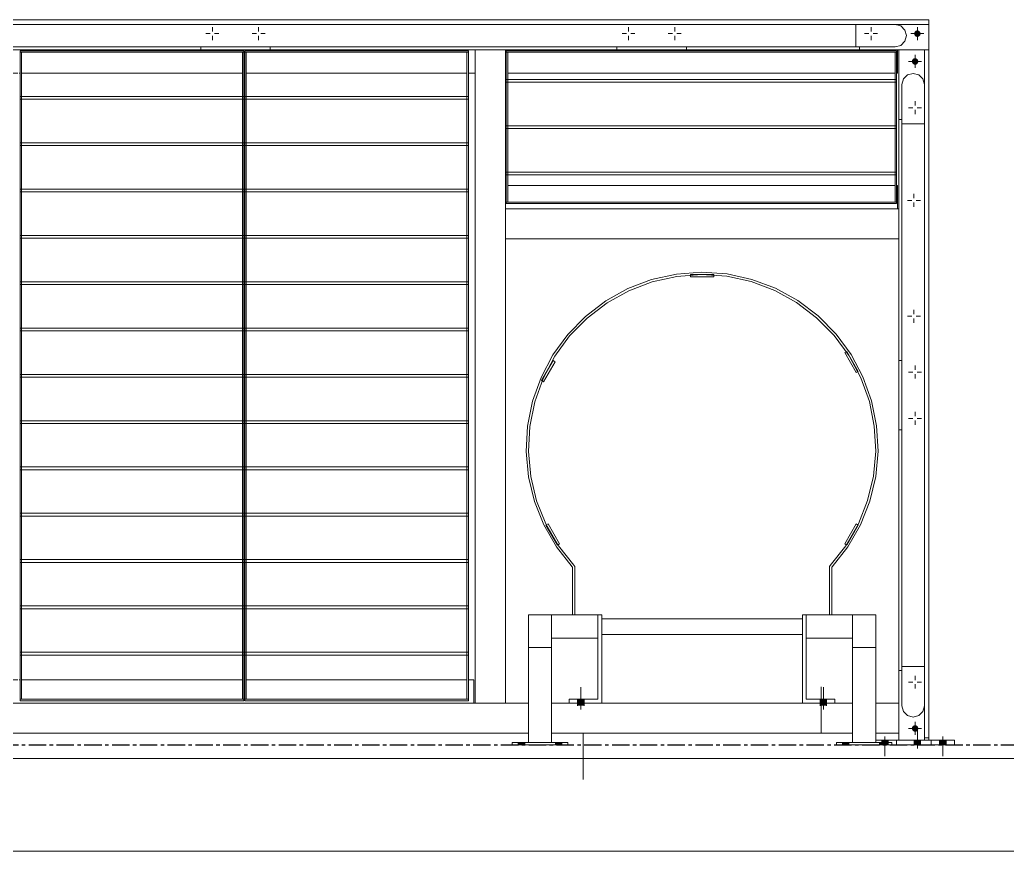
# Model space of a CAD drawing. Header units: millimetres. Extents: x -153298 to 620751, y -313239 to 250031.
# Drawn here: x 67596 to 69729, y -82174 to -80379 of the extents above; entities that cross this region are included whole.
import ezdxf

# ---------------------------------------------------------------- set-up
doc = ezdxf.new("R2010")
doc.units = ezdxf.units.MM
doc.linetypes.add('CENTER', pattern=[2, 1.25, -0.25, 0.25, -0.25])
doc.linetypes.add('XKITLINE00', pattern=[0])
for name, color, linetype in [('000 - EXISTING_BUILDING_MAIN_COLOR_1', 1, 'Continuous'), ('000 - EXISTING_BUILDING_MAIN_COLOR_251', 251, 'Continuous'), ('000 - EXISTING_CONCRETE_MAIN_COLOR_1', 1, 'Continuous')]:
    doc.layers.add(name, color=color, linetype=linetype)

# ---------------------------------------------------------------- blocks, each defined once
blk = doc.blocks.new('*A23112231')
at = {"layer": '000 - EXISTING_BUILDING_MAIN_COLOR_1', "linetype": 'XKITLINE00', "lineweight": 0}
for p, q in [((470.929547, 165.651934), (470.929547, 166.331934)), ((471.318347, 166.331934), (470.929547, 166.331934)), ((471.318347, 165.651934), (471.318347, 166.331934)), ((470.955591, 165.554734), (470.929547, 165.651934)), ((471.026747, 165.483579), (470.955591, 165.554734)), ((471.292302, 165.554734), (471.221147, 165.483579)), ((471.318347, 165.651934), (471.292302, 165.554734)), ((471.123947, 165.457534), (471.026747, 165.483579)), ((471.221147, 165.483579), (471.123947, 165.457534))]:
    blk.add_line(p, q, dxfattribs=at)
blk = doc.blocks.new('*A23122232')
at = {"layer": '000 - EXISTING_BUILDING_MAIN_COLOR_1', "linetype": 'XKITLINE00', "lineweight": 0}
for p, q in [((470.838315, 165.059952), (470.838315, 165.059961)), ((470.838315, 165.059961), (470.878347, 165.059961)), ((470.838315, 165.059961), (470.838315, 164.979952)), ((471.318347, 165.059961), (471.438315, 165.059961)), ((471.438315, 165.059952), (471.438315, 165.059961)), ((471.438315, 165.059961), (471.438315, 164.979952)), ((470.838315, 164.979961), (471.438315, 164.979961))]:
    blk.add_line(p, q, dxfattribs=at)
blk = doc.blocks.new('*A23132233')
at = {"layer": '000 - EXISTING_BUILDING_MAIN_COLOR_251', "linetype": 'XKITLINE00', "lineweight": 0}
for p, q in [((469.214467, 165.7), (469.214467, 167.22)), ((469.214467, 167.22), (469.278467, 167.22)), ((469.278467, 165.764), (469.278467, 166.82)), ((469.278467, 165.764), (469.774467, 165.764)), ((469.774467, 165.764), (469.774467, 165.7))]:
    blk.add_line(p, q, dxfattribs=at)
blk = doc.blocks.new('*A23142234')
at = {"layer": '000 - EXISTING_BUILDING_MAIN_COLOR_251', "linetype": 'XKITLINE00', "lineweight": 0}
for p, q in [((470.479067, 166.66), (470.079067, 166.66)), ((470.079067, 166.66), (470.079067, 165.019961)), ((470.479067, 165.019961), (470.479067, 166.66))]:
    blk.add_line(p, q, dxfattribs=at)
blk = doc.blocks.new('*A23152235')
at = {"layer": '000 - EXISTING_BUILDING_MAIN_COLOR_251', "linetype": 'XKITLINE00', "lineweight": 0}
for p, q in [((470.479067, 167.22), (470.079067, 167.22)), ((470.079067, 167.22), (470.079067, 166.66)), ((470.479067, 167.22), (470.479067, 166.66)), ((470.479067, 166.66), (470.079067, 166.66))]:
    blk.add_line(p, q, dxfattribs=at)
blk = doc.blocks.new('*A23162236')
at = {"layer": '000 - EXISTING_BUILDING_MAIN_COLOR_251', "linetype": 'XKITLINE00', "lineweight": 0}
for p, q in [((470.758889, 165.019961), (469.798889, 165.019961)), ((469.798889, 165.019961), (469.798889, 164.979961)), ((470.758889, 165.019961), (470.758889, 164.979961)), ((470.758889, 164.979961), (469.798889, 164.979961))]:
    blk.add_line(p, q, dxfattribs=at)
blk = doc.blocks.new('*A23172237')
at = {"layer": '000 - EXISTING_BUILDING_MAIN_COLOR_1', "linetype": 'XKITLINE00', "lineweight": 0}
for p, q in [((471.318347, 176.97997), (470.878347, 176.97997)), ((470.878347, 176.97997), (470.878347, 175.77997)), ((470.878347, 175.77997), (470.929578, 175.77997))]:
    blk.add_line(p, q, dxfattribs=at)
blk = doc.blocks.new('*A23182238')
at = {"layer": '000 - EXISTING_BUILDING_MAIN_COLOR_1', "linetype": 'XKITLINE00', "lineweight": 0}
for p, q in [((470.929547, 176.37997), (470.955591, 176.47717)), ((470.955591, 176.47717), (471.026747, 176.548325)), ((471.026747, 176.548325), (471.123947, 176.57437)), ((471.123947, 176.57437), (471.221147, 176.548325)), ((471.221147, 176.548325), (471.292302, 176.47717)), ((471.292302, 176.47717), (471.318347, 176.37997)), ((470.929547, 176.37997), (470.929547, 175.69997)), ((471.318347, 176.37997), (471.318347, 175.69997)), ((470.929547, 175.69997), (471.318347, 175.69997))]:
    blk.add_line(p, q, dxfattribs=at)
blk = doc.blocks.new('*A23192239')
at = {"layer": '000 - EXISTING_BUILDING_MAIN_COLOR_251', "linetype": 'XKITLINE00', "lineweight": 0}
for p, q in [((470.814377, 174.347897), (470.814377, 176.939961)), ((470.814377, 176.939961), (470.838377, 176.939961)), ((470.838377, 174.347897), (470.838377, 176.939961)), ((470.814377, 174.347897), (470.838377, 174.347897))]:
    blk.add_line(p, q, dxfattribs=at)
blk = doc.blocks.new('*A23202240')
at = {"layer": '000 - EXISTING_BUILDING_MAIN_COLOR_251', "linetype": 'XKITLINE00', "lineweight": 0}
for p, q in [((471.398315, 176.979939), (471.398315, 177.419961)), ((470.198315, 176.979939), (470.198315, 177.031129)), ((470.198315, 176.979939), (471.318375, 176.979939))]:
    blk.add_line(p, q, dxfattribs=at)
blk = doc.blocks.new('*A23212241')
at = {"layer": '000 - EXISTING_BUILDING_MAIN_COLOR_251', "linetype": 'XKITLINE00', "lineweight": 0}
for p, q in [((470.814284, 177.419929), (470.134284, 177.419929)), ((470.134284, 177.419929), (470.134284, 177.031129)), ((470.814284, 177.419929), (470.911484, 177.393885)), ((470.911484, 177.393885), (470.98264, 177.322729)), ((470.98264, 177.322729), (471.008684, 177.225529)), ((471.008684, 177.225529), (470.98264, 177.128329)), ((470.814284, 177.031129), (470.134284, 177.031129)), ((470.911484, 177.057174), (470.814284, 177.031129)), ((470.98264, 177.128329), (470.911484, 177.057174))]:
    blk.add_line(p, q, dxfattribs=at)
blk = doc.blocks.new('*A23412261')
at = {"layer": '000 - EXISTING_CONCRETE_MAIN_COLOR_1', "linetype": 'XKITLINE00', "lineweight": 0}
for p, q in [((442.008418, 164.739977), (488.150427, 164.739977)), ((442.008418, 163.139977), (488.150427, 163.139977))]:
    blk.add_line(p, q, dxfattribs=at)
blk = doc.blocks.new('*A23472267')
at = {"layer": '000 - EXISTING_BUILDING_MAIN_COLOR_1', "linetype": 'XKITLINE00', "lineweight": 0}
for p, q in [((470.929578, 175.69997), (470.929578, 166.33197)), ((470.929578, 175.69997), (471.318378, 175.69997)), ((471.318378, 166.33197), (471.318378, 175.69997)), ((470.929578, 166.33197), (471.318378, 166.33197))]:
    blk.add_line(p, q, dxfattribs=at)
blk = doc.blocks.new('*A23542274')
at = {"layer": '000 - EXISTING_BUILDING_MAIN_COLOR_251', "linetype": 'XKITLINE00', "lineweight": 0}
for p, q in [((455.694297, 172.975961), (455.694297, 172.927961)), ((455.694297, 172.975961), (459.558297, 172.975961)), ((455.694297, 172.927961), (459.558297, 172.927961)), ((459.558297, 172.975961), (459.558297, 172.927961))]:
    blk.add_line(p, q, dxfattribs=at)
blk = doc.blocks.new('*A23552275')
at = {"layer": '000 - EXISTING_BUILDING_MAIN_COLOR_251', "linetype": 'XKITLINE00', "lineweight": 0}
for p, q in [((455.694297, 173.775961), (455.694297, 173.727961)), ((455.694297, 173.775961), (459.558297, 173.775961)), ((455.694297, 173.727961), (459.558297, 173.727961)), ((459.558297, 173.775961), (459.558297, 173.727961))]:
    blk.add_line(p, q, dxfattribs=at)
blk = doc.blocks.new('*A23562276')
at = {"layer": '000 - EXISTING_BUILDING_MAIN_COLOR_251', "linetype": 'XKITLINE00', "lineweight": 0}
for p, q in [((455.694297, 174.575961), (455.694297, 174.527961)), ((455.694297, 174.575961), (459.558297, 174.575961)), ((459.558297, 174.575961), (459.558297, 174.527961)), ((455.694297, 174.527961), (459.558297, 174.527961))]:
    blk.add_line(p, q, dxfattribs=at)
blk = doc.blocks.new('*A23572277')
at = {"layer": '000 - EXISTING_BUILDING_MAIN_COLOR_251', "linetype": 'XKITLINE00', "lineweight": 0}
for p, q in [((455.694297, 175.375961), (455.694297, 175.327961)), ((455.694297, 175.375961), (459.558297, 175.375961)), ((455.694297, 175.327961), (459.558297, 175.327961)), ((459.558297, 175.375961), (459.558297, 175.327961))]:
    blk.add_line(p, q, dxfattribs=at)
blk = doc.blocks.new('*A23582278')
at = {"layer": '000 - EXISTING_BUILDING_MAIN_COLOR_251', "linetype": 'XKITLINE00', "lineweight": 0}
for p, q in [((455.694297, 176.175961), (455.694297, 176.127961)), ((455.694297, 176.175961), (459.558297, 176.175961)), ((455.694297, 176.127961), (459.558297, 176.127961)), ((459.558297, 176.175961), (459.558297, 176.127961))]:
    blk.add_line(p, q, dxfattribs=at)
blk = doc.blocks.new('*A23642284')
at = {"layer": '000 - EXISTING_BUILDING_MAIN_COLOR_251', "linetype": 'XKITLINE00', "lineweight": 0}
for p, q in [((455.694297, 176.963961), (455.694297, 176.939961)), ((455.694297, 176.963961), (459.558297, 176.963961)), ((459.558297, 176.963961), (459.558297, 176.939961)), ((455.694297, 176.939961), (459.558297, 176.939961))]:
    blk.add_line(p, q, dxfattribs=at)
blk = doc.blocks.new('*A23662286')
at = {"layer": '000 - EXISTING_BUILDING_MAIN_COLOR_251', "linetype": 'XKITLINE00', "lineweight": 0}
for p, q in [((458.814444, 176.979961), (458.814444, 177.031161)), ((460.014444, 176.979961), (458.814444, 176.979961)), ((460.014444, 177.031161), (460.014444, 176.979961))]:
    blk.add_line(p, q, dxfattribs=at)
blk = doc.blocks.new('*A23672287')
at = {"layer": '000 - EXISTING_BUILDING_MAIN_COLOR_251', "linetype": 'XKITLINE00', "lineweight": 0}
for p, q in [((464.094377, 174.867961), (464.094377, 174.819961)), ((464.094377, 174.867961), (470.838377, 174.867961)), ((464.094377, 174.819961), (470.838377, 174.819961)), ((470.838377, 174.867961), (470.838377, 174.819961))]:
    blk.add_line(p, q, dxfattribs=at)
blk = doc.blocks.new('*A23682288')
at = {"layer": '000 - EXISTING_BUILDING_MAIN_COLOR_251', "linetype": 'XKITLINE00', "lineweight": 0}
for p, q in [((464.078377, 174.635897), (464.094377, 174.635897)), ((464.118377, 174.635897), (470.814377, 174.635897)), ((470.838377, 174.635897), (470.854317, 174.635897)), ((470.854317, 174.235897), (470.854317, 174.635897))]:
    blk.add_line(p, q, dxfattribs=at)
blk = doc.blocks.new('*A23692289')
at = {"layer": '000 - EXISTING_BUILDING_MAIN_COLOR_251', "linetype": 'XKITLINE00', "lineweight": 0}
for p, q in [((470.854317, 176.579984), (470.854317, 176.979984)), ((464.078377, 176.579984), (464.094377, 176.579984)), ((464.118377, 176.579984), (470.814377, 176.579984)), ((470.838377, 176.579984), (470.854317, 176.579984))]:
    blk.add_line(p, q, dxfattribs=at)
blk = doc.blocks.new('*A23702290')
at = {"layer": '000 - EXISTING_BUILDING_MAIN_COLOR_251', "linetype": 'XKITLINE00', "lineweight": 0}
for p, q in [((464.094377, 174.347897), (464.094377, 174.323897)), ((464.094377, 174.347897), (470.838318, 174.347897)), ((464.094377, 174.323897), (470.838318, 174.323897)), ((470.838318, 174.347897), (470.838318, 174.323897))]:
    blk.add_line(p, q, dxfattribs=at)
blk = doc.blocks.new('*A23712291')
at = {"layer": '000 - EXISTING_BUILDING_MAIN_COLOR_251', "linetype": 'XKITLINE00', "lineweight": 0}
for p, q in [((464.094377, 175.667961), (464.094377, 175.619961)), ((464.094377, 175.667961), (470.838377, 175.667961)), ((464.094377, 175.619961), (470.838377, 175.619961)), ((470.838377, 175.667961), (470.838377, 175.619961))]:
    blk.add_line(p, q, dxfattribs=at)
blk = doc.blocks.new('*A23722292')
at = {"layer": '000 - EXISTING_BUILDING_MAIN_COLOR_251', "linetype": 'XKITLINE00', "lineweight": 0}
for p, q in [((464.078377, 174.235961), (464.078377, 173.715961)), ((464.078377, 174.235961), (470.878317, 174.235961)), ((470.878317, 174.235961), (470.878317, 173.715961)), ((464.078377, 173.715961), (470.878317, 173.715961))]:
    blk.add_line(p, q, dxfattribs=at)
blk = doc.blocks.new('*A23732293')
at = {"layer": '000 - EXISTING_BUILDING_MAIN_COLOR_251', "linetype": 'XKITLINE00', "lineweight": 0}
for p, q in [((464.094377, 176.963961), (464.094377, 176.939961)), ((464.094377, 176.963961), (470.838318, 176.963961)), ((470.838318, 176.963961), (470.838318, 176.939961)), ((464.094377, 176.939961), (470.838318, 176.939961))]:
    blk.add_line(p, q, dxfattribs=at)
blk = doc.blocks.new('*A23742294')
at = {"layer": '000 - EXISTING_BUILDING_MAIN_COLOR_251', "linetype": 'XKITLINE00', "lineweight": 0}
for p, q in [((464.094377, 176.467961), (464.094377, 176.419961)), ((464.094377, 176.467961), (470.838377, 176.467961)), ((470.838377, 176.467961), (470.838377, 176.419961)), ((464.094377, 176.419961), (470.838377, 176.419961))]:
    blk.add_line(p, q, dxfattribs=at)
blk = doc.blocks.new('*A23752295')
at = {"layer": '000 - EXISTING_BUILDING_MAIN_COLOR_251', "linetype": 'XKITLINE00', "lineweight": 0}
for p, q in [((464.094377, 174.347897), (464.094377, 176.939961)), ((464.094377, 176.939961), (464.118377, 176.939961)), ((464.118377, 174.347897), (464.118377, 176.939961)), ((464.094377, 174.347897), (464.118377, 174.347897))]:
    blk.add_line(p, q, dxfattribs=at)
blk = doc.blocks.new('*A23762296')
at = {"layer": '000 - EXISTING_BUILDING_MAIN_COLOR_251', "linetype": 'XKITLINE00', "lineweight": 0}
for p, q in [((459.574297, 172.975961), (459.574297, 172.927961)), ((459.574297, 172.975961), (463.438297, 172.975961)), ((459.574297, 172.927961), (463.438297, 172.927961)), ((463.438297, 172.975961), (463.438297, 172.927961))]:
    blk.add_line(p, q, dxfattribs=at)
blk = doc.blocks.new('*A23772297')
at = {"layer": '000 - EXISTING_BUILDING_MAIN_COLOR_251', "linetype": 'XKITLINE00', "lineweight": 0}
for p, q in [((459.574297, 173.775961), (459.574297, 173.727961)), ((459.574297, 173.775961), (463.438297, 173.775961)), ((459.574297, 173.727961), (463.438297, 173.727961)), ((463.438297, 173.775961), (463.438297, 173.727961))]:
    blk.add_line(p, q, dxfattribs=at)
blk = doc.blocks.new('*A23782298')
at = {"layer": '000 - EXISTING_BUILDING_MAIN_COLOR_251', "linetype": 'XKITLINE00', "lineweight": 0}
for p, q in [((459.574297, 174.575961), (459.574297, 174.527961)), ((459.574297, 174.575961), (463.438297, 174.575961)), ((463.438297, 174.575961), (463.438297, 174.527961)), ((459.574297, 174.527961), (463.438297, 174.527961))]:
    blk.add_line(p, q, dxfattribs=at)
blk = doc.blocks.new('*A23792299')
at = {"layer": '000 - EXISTING_BUILDING_MAIN_COLOR_251', "linetype": 'XKITLINE00', "lineweight": 0}
for p, q in [((459.574297, 175.375961), (459.574297, 175.327961)), ((459.574297, 175.375961), (463.438297, 175.375961)), ((459.574297, 175.327961), (463.438297, 175.327961)), ((463.438297, 175.375961), (463.438297, 175.327961))]:
    blk.add_line(p, q, dxfattribs=at)
blk = doc.blocks.new('*A23802300')
at = {"layer": '000 - EXISTING_BUILDING_MAIN_COLOR_251', "linetype": 'XKITLINE00', "lineweight": 0}
for p, q in [((459.574297, 176.175961), (459.574297, 176.127961)), ((459.574297, 176.175961), (463.438297, 176.175961)), ((459.574297, 176.127961), (463.438297, 176.127961)), ((463.438297, 176.175961), (463.438297, 176.127961))]:
    blk.add_line(p, q, dxfattribs=at)
blk = doc.blocks.new('*A23812301')
at = {"layer": '000 - EXISTING_BUILDING_MAIN_COLOR_251', "linetype": 'XKITLINE00', "lineweight": 0}
for p, q in [((459.574297, 176.963961), (459.574297, 176.939961)), ((459.574297, 176.963961), (463.438297, 176.963961)), ((463.438297, 176.963961), (463.438297, 176.939961)), ((459.574297, 176.939961), (463.438297, 176.939961))]:
    blk.add_line(p, q, dxfattribs=at)
blk = doc.blocks.new('*A23822302')
at = {"layer": '000 - EXISTING_BUILDING_MAIN_COLOR_251', "linetype": 'XKITLINE00', "lineweight": 0}
for p, q in [((466.006364, 176.979961), (466.006364, 177.031161)), ((467.206364, 176.979961), (466.006364, 176.979961)), ((467.206364, 177.031161), (467.206364, 176.979961))]:
    blk.add_line(p, q, dxfattribs=at)
blk = doc.blocks.new('*A23832303')
at = {"layer": '000 - EXISTING_BUILDING_MAIN_COLOR_1', "linetype": 'XKITLINE00', "lineweight": 0}
for p, q in [((471.318375, 176.979961), (471.398375, 176.979961)), ((471.318375, 176.379863), (471.318375, 176.979961)), ((471.398375, 176.979961), (471.398375, 165.099943)), ((471.318375, 165.099943), (471.318375, 165.652041)), ((471.398375, 165.099943), (471.318375, 165.099943))]:
    blk.add_line(p, q, dxfattribs=at)
blk = doc.blocks.new('*A23842304')
at = {"layer": '000 - EXISTING_BUILDING_MAIN_COLOR_1', "linetype": 'XKITLINE00', "lineweight": 0}
for p, q in [((470.878317, 171.61597), (470.878317, 175.77997)), ((470.878317, 166.259961), (470.878317, 170.41597)), ((471.398317, 165.059961), (471.398317, 165.099943))]:
    blk.add_line(p, q, dxfattribs=at)
blk = doc.blocks.new('*A23852305')
at = {"layer": '000 - EXISTING_BUILDING_MAIN_COLOR_1', "linetype": 'XKITLINE00', "lineweight": 0}
for p, q in [((470.929578, 166.259961), (470.878347, 166.259961)), ((470.878347, 166.259961), (470.878347, 165.059961)), ((470.878347, 165.059961), (471.318347, 165.059961)), ((471.318347, 165.059961), (471.318347, 165.099943))]:
    blk.add_line(p, q, dxfattribs=at)
blk = doc.blocks.new('*A23862306')
at = {"layer": '000 - EXISTING_BUILDING_MAIN_COLOR_251', "linetype": 'XKITLINE00', "lineweight": 0}
for p, q in [((470.929578, 171.61597), (470.878347, 171.61597)), ((470.878347, 171.61597), (470.878347, 170.41597)), ((470.878347, 170.41597), (470.929578, 170.41597))]:
    blk.add_line(p, q, dxfattribs=at)
blk = doc.blocks.new('*A23872307')
at = {"layer": '000 - EXISTING_BUILDING_MAIN_COLOR_251', "linetype": 'XKITLINE00', "lineweight": 0}
for p, q in [((466.206364, 177.371961), (466.206364, 177.297369)), ((467.006364, 177.371961), (467.006364, 177.297369)), ((466.094364, 177.259961), (466.168956, 177.259961)), ((466.206364, 177.147961), (466.206364, 177.222553)), ((466.318364, 177.259961), (466.243772, 177.259961)), ((466.894364, 177.259961), (466.968956, 177.259961)), ((467.006364, 177.147961), (467.006364, 177.222553)), ((467.118364, 177.259961), (467.043772, 177.259961))]:
    blk.add_line(p, q, dxfattribs=at)
blk = doc.blocks.new('*A23882308')
at = {"layer": '000 - EXISTING_BUILDING_MAIN_COLOR_251'}
for points in [[(469.518, 165.7), (469.518, 165.764), (469.63, 165.764), (469.63, 165.7)], [(469.518, 165.652), (469.518, 165.7), (469.63, 165.7), (469.63, 165.652)]]:
    blk.add_hatch(color=256, dxfattribs=at).paths.add_polyline_path(points, flags=17)
at = {"layer": '000 - EXISTING_BUILDING_MAIN_COLOR_251', "linetype": 'XKITLINE00', "lineweight": 0}
for p, q in [((469.574, 165.589), (469.574, 165.972)), ((469.518, 165.7), (469.518, 165.764)), ((469.63, 165.7), (469.63, 165.764)), ((469.518, 165.652), (469.518, 165.7)), ((469.63, 165.652), (469.63, 165.7))]:
    blk.add_line(p, q, dxfattribs=at)
blk = doc.blocks.new('*A23892309')
at = {"layer": '000 - EXISTING_BUILDING_MAIN_COLOR_251', "linetype": 'XKITLINE00', "lineweight": 0}
for p, q in [((471.158347, 171.52797), (471.158347, 171.453378)), ((471.046347, 171.41597), (471.120939, 171.41597)), ((471.158347, 171.30397), (471.158347, 171.378562)), ((471.270347, 171.41597), (471.195755, 171.41597)), ((471.158347, 170.72797), (471.158347, 170.653378)), ((471.046347, 170.61597), (471.120939, 170.61597)), ((471.158347, 170.50397), (471.158347, 170.578562)), ((471.270347, 170.61597), (471.195755, 170.61597))]:
    blk.add_line(p, q, dxfattribs=at)
blk = doc.blocks.new('*A23902310')
at = {"layer": '000 - EXISTING_BUILDING_MAIN_COLOR_1'}
blk.add_hatch(color=256, dxfattribs=at).paths.add_polyline_path([(471.147, 165.205), (471.137, 165.208), (471.127, 165.213), (471.119, 165.22), (471.112, 165.229), (471.107, 165.239), (471.103, 165.249), (471.102, 165.26), (471.103, 165.271), (471.107, 165.281), (471.112, 165.291), (471.119, 165.3), (471.127, 165.307), (471.137, 165.312), (471.147, 165.315), (471.158, 165.316), (471.169, 165.315), (471.18, 165.312), (471.189, 165.307), (471.198, 165.3), (471.205, 165.291), (471.21, 165.281), (471.213, 165.271), (471.214, 165.26), (471.213, 165.249), (471.21, 165.239), (471.205, 165.229), (471.198, 165.22), (471.189, 165.213), (471.18, 165.208), (471.169, 165.205), (471.158, 165.204)], flags=17)
at = {"layer": '000 - EXISTING_BUILDING_MAIN_COLOR_1', "linetype": 'XKITLINE00', "lineweight": 0}
for p, q in [((471.046, 166.06), (471.121, 166.06)), ((471.158, 166.172), (471.158, 166.097)), ((471.27, 166.06), (471.196, 166.06)), ((471.158, 165.948), (471.158, 166.023)), ((471.158, 165.372), (471.158, 165.148)), ((471.27, 165.26), (471.046, 165.26))]:
    blk.add_line(p, q, dxfattribs=at)
blk = doc.blocks.new('*A23912311')
at = {"layer": '000 - EXISTING_BUILDING_MAIN_COLOR_251'}
for points in [[(470.015, 165.02), (470.015, 164.98), (469.903, 164.98), (469.903, 165.02)], [(470.015, 165.02), (470.015, 164.98), (469.903, 164.98), (469.903, 165.02)], [(470.655, 165.02), (470.655, 164.98), (470.543, 164.98), (470.543, 165.02)], [(470.655, 165.02), (470.655, 164.98), (470.543, 164.98), (470.543, 165.02)]]:
    blk.add_hatch(color=256, dxfattribs=at).paths.add_polyline_path(points, flags=17)
at = {"layer": '000 - EXISTING_BUILDING_MAIN_COLOR_251', "linetype": 'XKITLINE00', "lineweight": 0}
for p, q in [((469.903, 164.98), (469.903, 165.02)), ((469.903, 164.98), (469.903, 165.02)), ((469.959, 164.98), (469.959, 165.02)), ((469.959, 164.98), (469.959, 165.02)), ((470.015, 164.98), (470.015, 165.02)), ((470.015, 164.98), (470.015, 165.02)), ((470.543, 164.98), (470.543, 165.02)), ((470.543, 164.98), (470.543, 165.02)), ((470.599, 164.98), (470.599, 165.02)), ((470.599, 164.98), (470.599, 165.02)), ((470.655, 164.98), (470.655, 165.02)), ((470.655, 164.98), (470.655, 165.02))]:
    blk.add_line(p, q, dxfattribs=at)
blk = doc.blocks.new('*A23922312')
at = {"layer": '000 - EXISTING_BUILDING_MAIN_COLOR_251', "linetype": 'XKITLINE00', "lineweight": 0}
blk.add_line((469.534467, 165.180064), (469.534467, 165.980064), dxfattribs=at)
blk = doc.blocks.new('*A23932313')
at = {"layer": '000 - EXISTING_BUILDING_MAIN_COLOR_1'}
blk.add_hatch(color=256, dxfattribs=at).paths.add_polyline_path([(471.142, 164.98), (471.142, 165.06), (471.254, 165.06), (471.254, 164.98)], flags=17)
blk.add_hatch(color=256, dxfattribs=at).paths.add_polyline_path([(471.142, 164.98), (471.142, 165.06), (471.254, 165.06), (471.254, 164.98)], flags=17)
at = {"layer": '000 - EXISTING_BUILDING_MAIN_COLOR_1', "linetype": 'XKITLINE00', "lineweight": 0}
for p, q in [((471.198, 164.917), (471.198, 165.26)), ((471.198, 164.917), (471.198, 165.26)), ((471.142, 164.98), (471.142, 165.06)), ((471.142, 164.98), (471.142, 165.06)), ((471.254, 164.98), (471.254, 165.06)), ((471.254, 164.98), (471.254, 165.06))]:
    blk.add_line(p, q, dxfattribs=at)
blk = doc.blocks.new('*A23942314')
at = {"layer": '000 - EXISTING_BUILDING_MAIN_COLOR_251', "linetype": 'XKITLINE00', "lineweight": 0}
for p, q in [((471.138317, 174.49194), (471.138317, 174.417348)), ((471.026317, 174.37994), (471.100909, 174.37994)), ((471.138317, 174.26794), (471.138317, 174.342532)), ((471.250317, 174.37994), (471.175725, 174.37994)), ((471.026317, 172.37994), (471.100909, 172.37994)), ((471.138317, 172.49194), (471.138317, 172.417348)), ((471.250317, 172.37994), (471.175725, 172.37994)), ((471.138317, 172.26794), (471.138317, 172.342532))]:
    blk.add_line(p, q, dxfattribs=at)
blk = doc.blocks.new('*A23952315')
at = {"layer": '000 - EXISTING_BUILDING_MAIN_COLOR_1'}
blk.add_hatch(color=256, dxfattribs=at).paths.add_polyline_path([(471.147, 176.725), (471.137, 176.728), (471.127, 176.733), (471.119, 176.74), (471.112, 176.749), (471.107, 176.759), (471.103, 176.769), (471.102, 176.78), (471.103, 176.791), (471.107, 176.801), (471.112, 176.811), (471.119, 176.82), (471.127, 176.827), (471.137, 176.832), (471.147, 176.835), (471.158, 176.836), (471.169, 176.835), (471.18, 176.832), (471.189, 176.827), (471.198, 176.82), (471.205, 176.811), (471.21, 176.801), (471.213, 176.791), (471.214, 176.78), (471.213, 176.769), (471.21, 176.759), (471.205, 176.749), (471.198, 176.74), (471.189, 176.733), (471.18, 176.728), (471.169, 176.725), (471.158, 176.724)], flags=17)
at = {"layer": '000 - EXISTING_BUILDING_MAIN_COLOR_1', "linetype": 'XKITLINE00', "lineweight": 0}
for p, q in [((471.158, 176.892), (471.158, 176.668)), ((471.27, 176.78), (471.046, 176.78)), ((471.046, 175.98), (471.121, 175.98)), ((471.158, 176.092), (471.158, 176.017)), ((471.158, 175.868), (471.158, 175.943)), ((471.27, 175.98), (471.196, 175.98))]:
    blk.add_line(p, q, dxfattribs=at)
blk = doc.blocks.new('*A23962316')
at = {"layer": '000 - EXISTING_BUILDING_MAIN_COLOR_251'}
blk.add_hatch(color=256, dxfattribs=at).paths.add_polyline_path([(471.253, 177.249), (471.25, 177.239), (471.245, 177.229), (471.238, 177.22), (471.229, 177.213), (471.22, 177.208), (471.209, 177.205), (471.198, 177.204), (471.187, 177.205), (471.177, 177.208), (471.167, 177.213), (471.159, 177.22), (471.152, 177.229), (471.147, 177.239), (471.143, 177.249), (471.142, 177.26), (471.143, 177.271), (471.147, 177.281), (471.152, 177.291), (471.159, 177.3), (471.167, 177.307), (471.177, 177.312), (471.187, 177.315), (471.198, 177.316), (471.209, 177.315), (471.22, 177.312), (471.229, 177.307), (471.238, 177.3), (471.245, 177.291), (471.25, 177.281), (471.253, 177.271), (471.254, 177.26)], flags=17)
at = {"layer": '000 - EXISTING_BUILDING_MAIN_COLOR_251', "linetype": 'XKITLINE00', "lineweight": 0}
for p, q in [((470.398, 177.372), (470.398, 177.297)), ((471.198, 177.372), (471.198, 177.148)), ((470.286, 177.26), (470.361, 177.26)), ((470.398, 177.148), (470.398, 177.223)), ((470.51, 177.26), (470.436, 177.26)), ((471.086, 177.26), (471.31, 177.26))]:
    blk.add_line(p, q, dxfattribs=at)
blk = doc.blocks.new('*A23972317')
at = {"layer": '000 - EXISTING_BUILDING_MAIN_COLOR_251', "linetype": 'XKITLINE00', "lineweight": 0}
for p, q in [((453.582158, 165.699943), (464.477947, 165.699943)), ((464.877947, 165.699943), (470.079067, 165.699943)), ((470.479067, 165.699943), (470.878315, 165.699943)), ((453.582158, 165.179943), (464.477947, 165.179943)), ((464.877947, 165.179943), (470.079067, 165.179943)), ((470.479067, 165.179943), (470.878315, 165.179943))]:
    blk.add_line(p, q, dxfattribs=at)
blk = doc.blocks.new('*A23982318')
at = {"layer": '000 - EXISTING_BUILDING_MAIN_COLOR_1', "linetype": 'XKITLINE00', "lineweight": 0}
for p, q in [((448.678284, 177.419961), (470.134284, 177.419961)), ((470.134284, 177.031161), (470.134284, 177.419961)), ((448.678284, 177.031161), (470.134284, 177.031161))]:
    blk.add_line(p, q, dxfattribs=at)
blk = doc.blocks.new('*A23992319')
at = {"layer": '000 - EXISTING_BUILDING_MAIN_COLOR_1', "linetype": 'XKITLINE00', "lineweight": 0}
for p, q in [((452.814444, 176.979961), (458.814444, 176.979961)), ((460.014444, 176.979961), (466.006364, 176.979961)), ((467.206364, 176.979961), (470.198315, 176.979961))]:
    blk.add_line(p, q, dxfattribs=at)
blk = doc.blocks.new('*A24002320')
at = {"layer": '000 - EXISTING_BUILDING_MAIN_COLOR_251', "linetype": 'XKITLINE00', "lineweight": 0}
for p, q in [((447.918315, 166.099943), (447.934297, 166.099943)), ((447.958297, 166.099943), (449.079815, 166.099943)), ((449.143815, 166.099943), (451.774297, 166.099943)), ((451.798297, 166.099943), (451.814297, 166.099943)), ((451.838297, 166.099943), (453.518158, 166.099943)), ((453.582158, 166.099943), (455.654297, 166.099943)), ((455.678297, 166.099943), (455.694297, 166.099943)), ((455.718297, 166.099943), (459.534297, 166.099943)), ((459.558297, 166.099943), (459.574297, 166.099943)), ((459.598297, 166.099943), (463.414297, 166.099943)), ((463.438297, 166.099943), (463.534377, 166.099943)), ((463.534377, 165.699943), (463.534377, 166.099943))]:
    blk.add_line(p, q, dxfattribs=at)
blk = doc.blocks.new('*A24012321')
at = {"layer": '000 - EXISTING_BUILDING_MAIN_COLOR_251', "linetype": 'XKITLINE00', "lineweight": 0}
for p, q in [((447.918315, 176.579984), (447.934297, 176.579984)), ((447.958297, 176.579984), (451.774297, 176.579984)), ((451.798297, 176.579984), (451.814297, 176.579984)), ((451.838297, 176.579984), (455.654297, 176.579984)), ((455.678297, 176.579984), (455.694297, 176.579984)), ((455.718297, 176.579984), (459.534297, 176.579984)), ((459.558297, 176.579984), (459.574297, 176.579984)), ((459.598297, 176.579984), (463.414297, 176.579984)), ((463.438297, 176.579984), (463.558377, 176.579984))]:
    blk.add_line(p, q, dxfattribs=at)
blk = doc.blocks.new('*A24022322')
at = {"layer": '000 - EXISTING_BUILDING_MAIN_COLOR_1', "linetype": 'XKITLINE00', "lineweight": 0}
for p, q in [((447.398375, 177.499961), (471.398315, 177.499961)), ((471.398315, 177.499961), (471.398315, 177.419961)), ((470.814166, 177.419961), (471.398315, 177.419961))]:
    blk.add_line(p, q, dxfattribs=at)
blk = doc.blocks.new('*A24042324')
at = {"layer": '000 - EXISTING_BUILDING_MAIN_COLOR_251', "linetype": 'XKITLINE00', "lineweight": 0}
for p, q in [((455.694297, 165.763943), (455.694297, 176.939961)), ((455.694297, 176.939961), (455.718297, 176.939961)), ((455.718297, 165.763943), (455.718297, 176.939961)), ((455.694297, 165.763943), (455.718297, 165.763943))]:
    blk.add_line(p, q, dxfattribs=at)
blk = doc.blocks.new('*A24052325')
at = {"layer": '000 - EXISTING_BUILDING_MAIN_COLOR_251', "linetype": 'XKITLINE00', "lineweight": 0}
for p, q in [((459.534297, 165.763943), (459.534297, 176.939961)), ((459.534297, 176.939961), (459.558297, 176.939961)), ((459.558297, 165.763943), (459.558297, 176.939961)), ((459.534297, 165.763943), (459.558297, 165.763943))]:
    blk.add_line(p, q, dxfattribs=at)
blk = doc.blocks.new('*A24062326')
at = {"layer": '000 - EXISTING_BUILDING_MAIN_COLOR_251', "linetype": 'XKITLINE00', "lineweight": 0}
for p, q in [((459.574297, 165.763943), (459.574297, 176.939961)), ((459.574297, 176.939961), (459.598297, 176.939961)), ((459.598297, 165.763943), (459.598297, 176.939961)), ((459.574297, 165.763943), (459.598297, 165.763943))]:
    blk.add_line(p, q, dxfattribs=at)
blk = doc.blocks.new('*A24072327')
at = {"layer": '000 - EXISTING_BUILDING_MAIN_COLOR_251', "linetype": 'XKITLINE00', "lineweight": 0}
for p, q in [((463.414297, 165.763943), (463.414297, 176.939961)), ((463.414297, 176.939961), (463.438297, 176.939961)), ((463.438297, 165.763943), (463.438297, 176.939961)), ((463.414297, 165.763943), (463.438297, 165.763943))]:
    blk.add_line(p, q, dxfattribs=at)
blk = doc.blocks.new('*A24082328')
at = {"layer": '000 - EXISTING_BUILDING_MAIN_COLOR_251', "linetype": 'XKITLINE00', "lineweight": 0}
for p, q in [((455.694297, 166.575961), (455.694297, 166.527961)), ((455.694297, 166.575961), (459.558297, 166.575961)), ((459.558297, 166.575961), (459.558297, 166.527961)), ((455.694297, 166.527961), (459.558297, 166.527961))]:
    blk.add_line(p, q, dxfattribs=at)
blk = doc.blocks.new('*A24092329')
at = {"layer": '000 - EXISTING_BUILDING_MAIN_COLOR_251', "linetype": 'XKITLINE00', "lineweight": 0}
for p, q in [((455.694297, 167.375961), (455.694297, 167.327961)), ((455.694297, 167.375961), (459.558297, 167.375961)), ((455.694297, 167.327961), (459.558297, 167.327961)), ((459.558297, 167.375961), (459.558297, 167.327961))]:
    blk.add_line(p, q, dxfattribs=at)
blk = doc.blocks.new('*A24102330')
at = {"layer": '000 - EXISTING_BUILDING_MAIN_COLOR_251', "linetype": 'XKITLINE00', "lineweight": 0}
for p, q in [((455.694297, 168.175961), (455.694297, 168.127961)), ((455.694297, 168.175961), (459.558297, 168.175961)), ((455.694297, 168.127961), (459.558297, 168.127961)), ((459.558297, 168.175961), (459.558297, 168.127961))]:
    blk.add_line(p, q, dxfattribs=at)
blk = doc.blocks.new('*A24112331')
at = {"layer": '000 - EXISTING_BUILDING_MAIN_COLOR_251', "linetype": 'XKITLINE00', "lineweight": 0}
for p, q in [((455.694297, 168.975961), (455.694297, 168.927961)), ((455.694297, 168.975961), (459.558297, 168.975961)), ((459.558297, 168.975961), (459.558297, 168.927961)), ((455.694297, 168.927961), (459.558297, 168.927961))]:
    blk.add_line(p, q, dxfattribs=at)
blk = doc.blocks.new('*A24122332')
at = {"layer": '000 - EXISTING_BUILDING_MAIN_COLOR_251', "linetype": 'XKITLINE00', "lineweight": 0}
for p, q in [((455.694297, 169.775961), (455.694297, 169.727961)), ((455.694297, 169.775961), (459.558297, 169.775961)), ((455.694297, 169.727961), (459.558297, 169.727961)), ((459.558297, 169.775961), (459.558297, 169.727961))]:
    blk.add_line(p, q, dxfattribs=at)
blk = doc.blocks.new('*A24132333')
at = {"layer": '000 - EXISTING_BUILDING_MAIN_COLOR_251', "linetype": 'XKITLINE00', "lineweight": 0}
for p, q in [((455.694297, 170.575961), (455.694297, 170.527961)), ((455.694297, 170.575961), (459.558297, 170.575961)), ((455.694297, 170.527961), (459.558297, 170.527961)), ((459.558297, 170.575961), (459.558297, 170.527961))]:
    blk.add_line(p, q, dxfattribs=at)
blk = doc.blocks.new('*A24142334')
at = {"layer": '000 - EXISTING_BUILDING_MAIN_COLOR_251', "linetype": 'XKITLINE00', "lineweight": 0}
for p, q in [((455.694297, 171.375961), (455.694297, 171.327961)), ((455.694297, 171.375961), (459.558297, 171.375961)), ((459.558297, 171.375961), (459.558297, 171.327961)), ((455.694297, 171.327961), (459.558297, 171.327961))]:
    blk.add_line(p, q, dxfattribs=at)
blk = doc.blocks.new('*A24152335')
at = {"layer": '000 - EXISTING_BUILDING_MAIN_COLOR_251', "linetype": 'XKITLINE00', "lineweight": 0}
for p, q in [((455.694297, 172.175961), (455.694297, 172.127961)), ((455.694297, 172.175961), (459.558297, 172.175961)), ((455.694297, 172.127961), (459.558297, 172.127961)), ((459.558297, 172.175961), (459.558297, 172.127961))]:
    blk.add_line(p, q, dxfattribs=at)
blk = doc.blocks.new('*A24162336')
at = {"layer": '000 - EXISTING_BUILDING_MAIN_COLOR_251', "linetype": 'XKITLINE00', "lineweight": 0}
for p, q in [((455.694297, 165.763943), (455.694297, 165.739943)), ((455.694297, 165.763943), (459.558297, 165.763943)), ((455.694297, 165.739943), (459.558297, 165.739943)), ((459.558297, 165.763943), (459.558297, 165.739943))]:
    blk.add_line(p, q, dxfattribs=at)
blk = doc.blocks.new('*A24262346')
at = {"layer": '000 - EXISTING_BUILDING_MAIN_COLOR_251', "linetype": 'XKITLINE00', "lineweight": 0}
for p, q in [((459.574297, 168.175961), (459.574297, 168.127961)), ((459.574297, 168.175961), (463.438297, 168.175961)), ((459.574297, 168.127961), (463.438297, 168.127961)), ((463.438297, 168.175961), (463.438297, 168.127961))]:
    blk.add_line(p, q, dxfattribs=at)
blk = doc.blocks.new('*A24272347')
at = {"layer": '000 - EXISTING_BUILDING_MAIN_COLOR_251', "linetype": 'XKITLINE00', "lineweight": 0}
for p, q in [((459.574297, 168.975961), (459.574297, 168.927961)), ((459.574297, 168.975961), (463.438297, 168.975961)), ((463.438297, 168.975961), (463.438297, 168.927961)), ((459.574297, 168.927961), (463.438297, 168.927961))]:
    blk.add_line(p, q, dxfattribs=at)
blk = doc.blocks.new('*A24282348')
at = {"layer": '000 - EXISTING_BUILDING_MAIN_COLOR_251', "linetype": 'XKITLINE00', "lineweight": 0}
for p, q in [((459.574297, 169.775961), (459.574297, 169.727961)), ((459.574297, 169.775961), (463.438297, 169.775961)), ((459.574297, 169.727961), (463.438297, 169.727961)), ((463.438297, 169.775961), (463.438297, 169.727961))]:
    blk.add_line(p, q, dxfattribs=at)
blk = doc.blocks.new('*A24292349')
at = {"layer": '000 - EXISTING_BUILDING_MAIN_COLOR_251', "linetype": 'XKITLINE00', "lineweight": 0}
for p, q in [((459.574297, 170.575961), (459.574297, 170.527961)), ((459.574297, 170.575961), (463.438297, 170.575961)), ((459.574297, 170.527961), (463.438297, 170.527961)), ((463.438297, 170.575961), (463.438297, 170.527961))]:
    blk.add_line(p, q, dxfattribs=at)
blk = doc.blocks.new('*A24302350')
at = {"layer": '000 - EXISTING_BUILDING_MAIN_COLOR_251', "linetype": 'XKITLINE00', "lineweight": 0}
for p, q in [((459.574297, 171.375961), (459.574297, 171.327961)), ((459.574297, 171.375961), (463.438297, 171.375961)), ((463.438297, 171.375961), (463.438297, 171.327961)), ((459.574297, 171.327961), (463.438297, 171.327961))]:
    blk.add_line(p, q, dxfattribs=at)
blk = doc.blocks.new('*A24312351')
at = {"layer": '000 - EXISTING_BUILDING_MAIN_COLOR_251', "linetype": 'XKITLINE00', "lineweight": 0}
for p, q in [((459.574297, 172.175961), (459.574297, 172.127961)), ((459.574297, 172.175961), (463.438297, 172.175961)), ((459.574297, 172.127961), (463.438297, 172.127961)), ((463.438297, 172.175961), (463.438297, 172.127961))]:
    blk.add_line(p, q, dxfattribs=at)
blk = doc.blocks.new('*A24322352')
at = {"layer": '000 - EXISTING_BUILDING_MAIN_COLOR_251', "linetype": 'XKITLINE00', "lineweight": 0}
for p, q in [((459.574297, 165.763943), (459.574297, 165.739943)), ((459.574297, 165.763943), (463.438297, 165.763943)), ((459.574297, 165.739943), (463.438297, 165.739943)), ((463.438297, 165.763943), (463.438297, 165.739943))]:
    blk.add_line(p, q, dxfattribs=at)
blk = doc.blocks.new('*A24332353')
at = {"layer": '000 - EXISTING_BUILDING_MAIN_COLOR_251', "linetype": 'XKITLINE00', "lineweight": 0}
for p, q in [((465.742547, 167.22), (465.678547, 167.22)), ((465.742547, 165.7), (465.742547, 167.22)), ((465.678547, 165.764), (465.678547, 166.82)), ((465.678547, 165.764), (465.182547, 165.764)), ((465.182547, 165.764), (465.182547, 165.7))]:
    blk.add_line(p, q, dxfattribs=at)
blk = doc.blocks.new('*A24342354')
at = {"layer": '000 - EXISTING_BUILDING_MAIN_COLOR_251', "linetype": 'XKITLINE00', "lineweight": 0}
for p, q in [((465.742547, 167.156), (469.214467, 167.156)), ((465.742547, 166.884), (469.214467, 166.884))]:
    blk.add_line(p, q, dxfattribs=at)
blk = doc.blocks.new('*A24352355')
at = {"layer": '000 - EXISTING_BUILDING_MAIN_COLOR_251', "linetype": 'XKITLINE00', "lineweight": 0}
for p, q in [((459.574297, 167.375961), (459.574297, 167.327961)), ((459.574297, 167.375961), (463.438297, 167.375961)), ((459.574297, 167.327961), (463.438297, 167.327961)), ((463.438297, 167.375961), (463.438297, 167.327961))]:
    blk.add_line(p, q, dxfattribs=at)
blk = doc.blocks.new('*A24362356')
at = {"layer": '000 - EXISTING_BUILDING_MAIN_COLOR_251', "linetype": 'XKITLINE00', "lineweight": 0}
for p, q in [((459.574297, 166.575961), (459.574297, 166.527961)), ((459.574297, 166.575961), (463.438297, 166.575961)), ((463.438297, 166.575961), (463.438297, 166.527961)), ((459.574297, 166.527961), (463.438297, 166.527961))]:
    blk.add_line(p, q, dxfattribs=at)
blk = doc.blocks.new('*A24372357')
at = {"layer": '000 - EXISTING_BUILDING_MAIN_COLOR_251', "linetype": 'XKITLINE00', "lineweight": 0}
for p, q in [((464.877947, 166.66), (464.477947, 166.66)), ((464.477947, 166.66), (464.477947, 165.019961)), ((464.877947, 165.019961), (464.877947, 166.66))]:
    blk.add_line(p, q, dxfattribs=at)
blk = doc.blocks.new('*A24382358')
at = {"layer": '000 - EXISTING_BUILDING_MAIN_COLOR_251', "linetype": 'XKITLINE00', "lineweight": 0}
for p, q in [((464.877915, 167.220022), (464.477915, 167.220022)), ((464.477915, 167.220022), (464.477947, 166.66)), ((464.877915, 167.220022), (464.877947, 166.66)), ((464.877947, 166.66), (464.477947, 166.66))]:
    blk.add_line(p, q, dxfattribs=at)
blk = doc.blocks.new('*A24392359')
at = {"layer": '000 - EXISTING_BUILDING_MAIN_COLOR_251', "linetype": 'XKITLINE00', "lineweight": 0}
for p, q in [((464.198124, 164.979961), (464.198124, 165.019961)), ((464.198124, 165.019961), (465.158124, 165.019961)), ((465.158124, 164.979961), (465.158124, 165.019961)), ((464.198124, 164.979961), (465.158124, 164.979961))]:
    blk.add_line(p, q, dxfattribs=at)
blk = doc.blocks.new('*A24452365')
at = {"layer": '000 - EXISTING_BUILDING_MAIN_COLOR_251'}
for points in [[(465.439, 165.764), (465.439, 165.7), (465.327, 165.7), (465.327, 165.764)], [(465.439, 165.7), (465.439, 165.652), (465.327, 165.652), (465.327, 165.7)]]:
    blk.add_hatch(color=256, dxfattribs=at).paths.add_polyline_path(points, flags=17)
at = {"layer": '000 - EXISTING_BUILDING_MAIN_COLOR_251', "linetype": 'XKITLINE00', "lineweight": 0}
for p, q in [((465.383, 165.589), (465.383, 165.972)), ((465.327, 165.7), (465.327, 165.764)), ((465.439, 165.7), (465.439, 165.764)), ((465.327, 165.652), (465.327, 165.7)), ((465.439, 165.652), (465.439, 165.7))]:
    blk.add_line(p, q, dxfattribs=at)
blk = doc.blocks.new('*A24462366')
at = {"layer": '000 - EXISTING_BUILDING_MAIN_COLOR_251', "linetype": 'XKITLINE00', "lineweight": 0}
blk.add_line((465.422547, 165.180064), (465.422547, 164.380064), dxfattribs=at)
blk = doc.blocks.new('*A24472367')
at = {"layer": '000 - EXISTING_BUILDING_MAIN_COLOR_251'}
for points in [[(464.414, 165.02), (464.414, 164.98), (464.302, 164.98), (464.302, 165.02)], [(464.414, 165.02), (464.414, 164.98), (464.302, 164.98), (464.302, 165.02)], [(465.054, 165.02), (465.054, 164.98), (464.942, 164.98), (464.942, 165.02)], [(465.054, 165.02), (465.054, 164.98), (464.942, 164.98), (464.942, 165.02)]]:
    blk.add_hatch(color=256, dxfattribs=at).paths.add_polyline_path(points, flags=17)
at = {"layer": '000 - EXISTING_BUILDING_MAIN_COLOR_251', "linetype": 'XKITLINE00', "lineweight": 0}
for p, q in [((464.302, 164.98), (464.302, 165.02)), ((464.302, 164.98), (464.302, 165.02)), ((464.358, 164.98), (464.358, 165.02)), ((464.358, 164.98), (464.358, 165.02)), ((464.414, 164.98), (464.414, 165.02)), ((464.414, 164.98), (464.414, 165.02)), ((464.942, 164.98), (464.942, 165.02)), ((464.942, 164.98), (464.942, 165.02)), ((464.998, 164.98), (464.998, 165.02)), ((464.998, 164.98), (464.998, 165.02)), ((465.054, 164.98), (465.054, 165.02)), ((465.054, 164.98), (465.054, 165.02))]:
    blk.add_line(p, q, dxfattribs=at)
blk = doc.blocks.new('*A24522372')
at = {"layer": '000 - EXISTING_BUILDING_MAIN_COLOR_251', "linetype": 'XKITLINE00', "lineweight": 0}
for p, q in [((459.014444, 177.371961), (459.014444, 177.297369)), ((459.814444, 177.371961), (459.814444, 177.297369)), ((458.902444, 177.259961), (458.977036, 177.259961)), ((459.014444, 177.147961), (459.014444, 177.222553)), ((459.126444, 177.259961), (459.051852, 177.259961)), ((459.702444, 177.259961), (459.777036, 177.259961)), ((459.814444, 177.147961), (459.814444, 177.222553)), ((459.926444, 177.259961), (459.851852, 177.259961))]:
    blk.add_line(p, q, dxfattribs=at)
blk = doc.blocks.new('*A24752395')
at = {"layer": '000 - EXISTING_BUILDING_MAIN_COLOR_251', "linetype": 'XKITLINE00', "lineweight": 0}
for p, q in [((464.477947, 167.22), (465.678535, 167.22)), ((465.678535, 167.22), (465.678535, 166.82)), ((464.877947, 166.82), (465.678535, 166.82))]:
    blk.add_line(p, q, dxfattribs=at)
blk = doc.blocks.new('*A24762396')
at = {"layer": '000 - EXISTING_BUILDING_MAIN_COLOR_251', "linetype": 'XKITLINE00', "lineweight": 0}
for p, q in [((464.90287, 171.614165), (464.70287, 171.267755)), ((464.737511, 171.247755), (464.937511, 171.594165)), ((464.937511, 171.594165), (464.90287, 171.614165)), ((464.70287, 171.267755), (464.737511, 171.247755))]:
    blk.add_line(p, q, dxfattribs=at)
blk = doc.blocks.new('*A24772397')
at = {"layer": '000 - EXISTING_BUILDING_MAIN_COLOR_251', "linetype": 'XKITLINE00', "lineweight": 0}
for p, q in [((464.815031, 168.793205), (464.78039, 168.773205)), ((464.78039, 168.773205), (464.98039, 168.426795)), ((465.015031, 168.446795), (464.815031, 168.793205)), ((464.98039, 168.426795), (465.015031, 168.446795))]:
    blk.add_line(p, q, dxfattribs=at)
blk = doc.blocks.new('*A24782398')
at = {"layer": '000 - EXISTING_BUILDING_MAIN_COLOR_251', "linetype": 'XKITLINE00', "lineweight": 0}
for p, q in [((467.033252, 173.107209), (466.605636, 173.011977)), ((466.617122, 172.973662), (467.039111, 173.06764)), ((467.470115, 173.139988), (467.033252, 173.107209)), ((467.039111, 173.06764), (467.470226, 173.099988)), ((467.908261, 173.109477), (467.470115, 173.139988)), ((467.470226, 173.099988), (467.902607, 173.069879)), ((467.902607, 173.069879), (468.326136, 172.977776)), ((468.337437, 173.016146), (467.908261, 173.109477)), ((466.605636, 173.011977), (466.196149, 172.856272)), ((466.213023, 172.820005), (466.617122, 172.973662)), ((468.326136, 172.977776), (468.731972, 172.825603)), ((468.748684, 172.861944), (468.337437, 173.016146)), ((466.196149, 172.856272), (465.813294, 172.643325)), ((465.835206, 172.60986), (466.213023, 172.820005)), ((468.731972, 172.825603), (469.111644, 172.616536)), ((469.133419, 172.65009), (468.748684, 172.861944)), ((465.813294, 172.643325), (465.465023, 172.37756)), ((465.491517, 172.347592), (465.835206, 172.60986)), ((469.111644, 172.616536), (469.457226, 172.35494)), ((469.483609, 172.385005), (469.133419, 172.65009)), ((465.465023, 172.37756), (465.158567, 172.064496)), ((469.791944, 172.072225), (469.483609, 172.385005)), ((465.189093, 172.038648), (465.491517, 172.347592)), ((469.457226, 172.35494), (469.761504, 172.046275)), ((465.158567, 172.064496), (464.900292, 171.710635)), ((464.934217, 171.689442), (465.189093, 172.038648)), ((469.761504, 172.046275), (470.018128, 171.696984)), ((470.051989, 171.718277), (469.791944, 172.072225)), ((464.900292, 171.710635), (464.695561, 171.323325)), ((464.732179, 171.307228), (464.934217, 171.689442)), ((470.018128, 171.696984), (470.221739, 171.314359)), ((470.258315, 171.33055), (470.051989, 171.718277)), ((464.695561, 171.323325), (464.548625, 170.910609)), ((464.587177, 170.899944), (464.732179, 171.307228)), ((470.221739, 171.314359), (470.368088, 170.906386)), ((470.406616, 170.917137), (470.258315, 171.33055)), ((464.548625, 170.910609), (464.462537, 170.48106)), ((464.502222, 170.476046), (464.587177, 170.899944)), ((470.368088, 170.906386), (470.454119, 170.481583)), ((470.493794, 170.486669), (470.406616, 170.917137)), ((464.462537, 170.48106), (464.439084, 170.043597)), ((470.454119, 170.481583), (470.478037, 170.048815)), ((470.518032, 170.048132), (470.493794, 170.486669)), ((464.479077, 170.044339), (464.502222, 170.476046)), ((464.439084, 170.043597), (464.478753, 169.607305)), ((464.518224, 169.613788), (464.479077, 170.044339)), ((470.478037, 170.048815), (470.439343, 169.617118)), ((470.478822, 169.610679), (470.518032, 170.048132)), ((464.478753, 169.607305), (464.58072, 169.181246)), ((464.61885, 169.193335), (464.518224, 169.613788)), ((470.439343, 169.617118), (470.338844, 169.195503)), ((470.376983, 169.183441), (470.478822, 169.610679)), ((464.58072, 169.181246), (464.742868, 168.774266)), ((464.778864, 168.79171), (464.61885, 169.193335)), ((470.338844, 169.195503), (470.178639, 168.79277)), ((470.214641, 168.775339), (470.376983, 169.183441)), ((464.742868, 168.774266), (464.96183, 168.39482)), ((464.994945, 168.417256), (464.778864, 168.79171)), ((470.178639, 168.79277), (469.96207, 168.417327)), ((469.995185, 168.394889), (470.214641, 168.775339)), ((464.96183, 168.39482), (465.233057, 168.050785)), ((465.262603, 168.077749), (464.994945, 168.417256)), ((469.96207, 168.417327), (469.69366, 168.07701)), ((469.723196, 168.050035), (469.995185, 168.394889)), ((465.238467, 168.044858), (465.233057, 168.050785)), ((465.238467, 167.22), (465.238467, 168.044858)), ((465.278467, 168.060368), (465.262603, 168.077749)), ((465.278467, 167.22), (465.278467, 168.060368)), ((469.677785, 168.059628), (469.69366, 168.07701)), ((469.677785, 167.22), (469.677785, 168.059628)), ((469.717785, 168.044111), (469.723196, 168.050035)), ((469.717785, 167.22), (469.717785, 168.044111))]:
    blk.add_line(p, q, dxfattribs=at)
blk = doc.blocks.new('*A24792399')
at = {"layer": '000 - EXISTING_BUILDING_MAIN_COLOR_251', "linetype": 'XKITLINE00', "lineweight": 0}
for p, q in [((467.278467, 173.1), (467.278467, 173.06)), ((467.678467, 173.1), (467.278467, 173.1)), ((467.278467, 173.06), (467.678467, 173.06)), ((467.678467, 173.06), (467.678467, 173.1))]:
    blk.add_line(p, q, dxfattribs=at)
blk = doc.blocks.new('*A24802400')
at = {"layer": '000 - EXISTING_BUILDING_MAIN_COLOR_251', "linetype": 'XKITLINE00', "lineweight": 0}
for p, q in [((470.479067, 167.22), (469.278478, 167.22)), ((469.278478, 167.22), (469.278478, 166.82)), ((469.278478, 166.82), (470.079067, 166.82))]:
    blk.add_line(p, q, dxfattribs=at)
blk = doc.blocks.new('*A24812401')
at = {"layer": '000 - EXISTING_BUILDING_MAIN_COLOR_251', "linetype": 'XKITLINE00', "lineweight": 0}
for p, q in [((469.976543, 171.773205), (469.941902, 171.753205)), ((469.941902, 171.753205), (470.141902, 171.406795)), ((470.176543, 171.426795), (469.976543, 171.773205)), ((470.141902, 171.406795), (470.176543, 171.426795))]:
    blk.add_line(p, q, dxfattribs=at)
blk = doc.blocks.new('*A24822402')
at = {"layer": '000 - EXISTING_BUILDING_MAIN_COLOR_251', "linetype": 'XKITLINE00', "lineweight": 0}
for p, q in [((470.141902, 168.793205), (469.941902, 168.446795)), ((469.976543, 168.426795), (470.176543, 168.773205)), ((470.176543, 168.773205), (470.141902, 168.793205)), ((469.941902, 168.446795), (469.976543, 168.426795))]:
    blk.add_line(p, q, dxfattribs=at)
blk = doc.blocks.new('*A24832403')
at = {"layer": '000 - EXISTING_BUILDING_MAIN_COLOR_1', "linetype": 'XKITLINE00', "lineweight": 0}
for p, q in [((470.479067, 165.059961), (470.838315, 165.059961)), ((471.438315, 165.059961), (471.838318, 165.059961)), ((471.838318, 165.059961), (471.838318, 164.979961)), ((470.758889, 164.979961), (470.838315, 164.979961)), ((471.438315, 164.979961), (471.838318, 164.979961))]:
    blk.add_line(p, q, dxfattribs=at)
blk = doc.blocks.new('*A24842404')
at = {"layer": '000 - EXISTING_BUILDING_MAIN_COLOR_1', "linetype": 'XKITLINE00', "lineweight": 0}
for p, q in [((463.558377, 165.699943), (463.558377, 176.979961)), ((463.558377, 176.979961), (464.078377, 176.979961)), ((464.078377, 165.699943), (464.078377, 176.979961)), ((463.558377, 165.699943), (464.078377, 165.699943))]:
    blk.add_line(p, q, dxfattribs=at)
blk = doc.blocks.new('*A24852405')
at = {"layer": '000 - EXISTING_BUILDING_MAIN_COLOR_1'}
for points in [[(470.582, 164.98), (470.582, 165.06), (470.694, 165.06), (470.694, 164.98)], [(470.582, 164.98), (470.582, 165.06), (470.694, 165.06), (470.694, 164.98)], [(471.582, 164.98), (471.582, 165.06), (471.694, 165.06), (471.694, 164.98)], [(471.582, 164.98), (471.582, 165.06), (471.694, 165.06), (471.694, 164.98)]]:
    blk.add_hatch(color=256, dxfattribs=at).paths.add_polyline_path(points, flags=17)
at = {"layer": '000 - EXISTING_BUILDING_MAIN_COLOR_1', "linetype": 'XKITLINE00', "lineweight": 0}
for p, q in [((470.582, 165.06), (470.582, 164.98)), ((470.582, 165.06), (470.582, 164.98)), ((470.638, 165.123), (470.638, 164.78)), ((470.638, 165.123), (470.638, 164.78)), ((470.694, 165.06), (470.694, 164.98)), ((470.694, 165.06), (470.694, 164.98)), ((471.582, 165.06), (471.582, 164.98)), ((471.582, 165.06), (471.582, 164.98)), ((471.638, 165.123), (471.638, 164.78)), ((471.638, 165.123), (471.638, 164.78)), ((471.694, 165.06), (471.694, 164.98)), ((471.694, 165.06), (471.694, 164.98))]:
    blk.add_line(p, q, dxfattribs=at)

msp = doc.modelspace()

# ---------------------------------------------------------------- linework, layer by layer
at = {"color": 1, "linetype": 'CENTER', "ltscale": 30}
msp.add_line((63655.7799, -81943.9241), (94680.1276, -81943.9241), dxfattribs=at)

# ---------------------------------------------------------------- block references
at = {"lineweight": 0, "xscale": 125, "yscale": 125, "zscale": 125}
for name in ['*A24022322', '*A23992319', '*A23982318', '*A24522372', '*A23872307', '*A23212241', '*A23202240', '*A23962316', '*A23662286', '*A23822302', '*A23642284', '*A24042324', '*A24052325', '*A23812301', '*A24062326', '*A24072327', '*A24842404', '*A23692289', '*A23732293', '*A23752295', '*A23192239', '*A23172237', '*A23952315', '*A23832303', '*A24012321', '*A23182238', '*A23742294', '*A23582278', '*A23802300', '*A23712291', '*A23842304', '*A23472267', '*A23572277', '*A23792299', '*A23672287', '*A23682288', '*A23562276', '*A23782298', '*A23942314', '*A23702290', '*A23722292', '*A23552275', '*A23772297', '*A24782398', '*A24792399', '*A23542274', '*A23762296', '*A24152335', '*A24312351', '*A24812401', '*A24762396', '*A23862306', '*A23892309', '*A24142334', '*A24302350', '*A24132333', '*A24292349', '*A24122332', '*A24282348', '*A24112331', '*A24272347', '*A24772397', '*A24822402', '*A24102330', '*A24262346', '*A24092329', '*A24352355', '*A24382358', '*A24752395', '*A24332353', '*A24342354', '*A23132233', '*A24802400', '*A23152235', '*A24372357', '*A23142234', '*A24082328', '*A24362356', '*A23112231', '*A24002320', '*A23852305', '*A23902310', '*A24452365', '*A23882308', '*A23922312', '*A24162336', '*A24322352', '*A23972317', '*A23932313', '*A24462366', '*A24852405', '*A24392359', '*A24472367', '*A23162236', '*A23912311', '*A24832403', '*A23122232', '*A23412261']:
    msp.add_blockref(name, (10635.4858, -102566.4181), dxfattribs=at)

doc.saveas('drawing.dxf')
